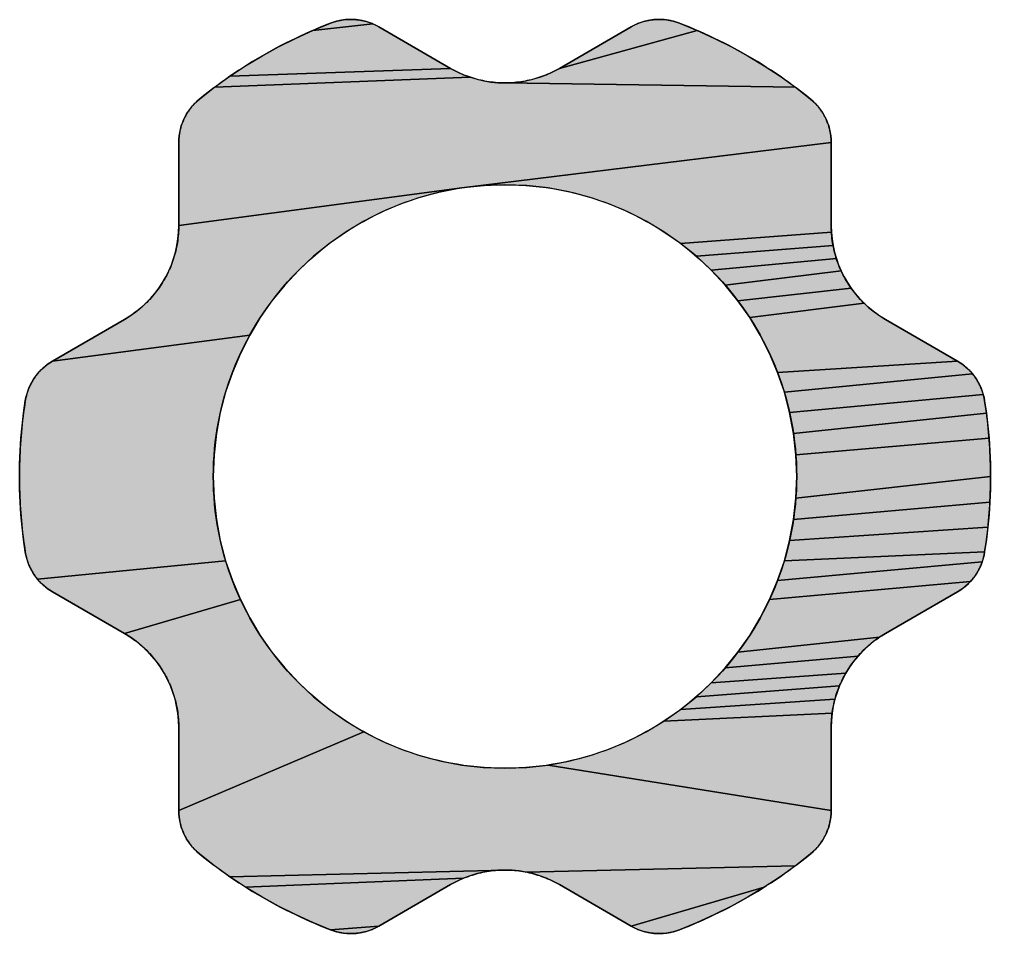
# Model space of a CAD drawing. Header units: millimetres. Extents: x 0 to 420, y 0 to 297.
# Drawn here: x 335.25 to 341.68, y 51.62 to 57.68 of the extents above; entities that cross this region are included whole.
import ezdxf

# ---------------------------------------------------------------- set-up
doc = ezdxf.new("R2010")
doc.units = ezdxf.units.MM
doc.header["$LTSCALE"] = 23.1
doc.layers.get('0').update_dxf_attribs({"linetype": 'CONTINUOUS'})

msp = doc.modelspace()

# ---------------------------------------------------------------- hatches: boundary and pattern name
at = {"linetype": 'CONTINUOUS'}
for points in [[(337.4208, 57.6751), (337.4428, 57.676), (337.4647, 57.6757), (337.4866, 57.6741), (337.5084, 57.6711), (337.5299, 57.6669), (337.5513, 57.6614), (337.5723, 57.6547), (337.5929, 57.6466), (337.1957, 57.603), (337.3129, 57.6508), (337.334, 57.6583), (337.3555, 57.6644), (337.3771, 57.6693), (337.3989, 57.6728)], [(339.4946, 57.676), (339.5166, 57.6751), (339.5385, 57.6728), (339.5603, 57.6693), (339.5819, 57.6644), (339.6034, 57.6583), (339.6245, 57.6508), (339.7417, 57.603), (338.8286, 57.3522), (339.3047, 57.6267), (339.3244, 57.6373), (339.3446, 57.6466), (339.3653, 57.6547), (339.3863, 57.6614), (339.4076, 57.6669), (339.4291, 57.6711), (339.4508, 57.6741), (339.4727, 57.6757)], [(337.633, 57.6267), (338.1088, 57.3522), (336.6475, 57.2996), (336.7518, 57.3685), (336.8588, 57.4334), (336.9686, 57.4942), (337.0809, 57.5508), (337.1957, 57.603), (337.5929, 57.6466), (337.6132, 57.6373)], [(340.1857, 57.3685), (340.29, 57.2996), (340.3915, 57.2268), (338.4687, 57.2555), (338.5153, 57.2571), (338.5617, 57.2616), (338.6078, 57.2691), (338.6535, 57.2797), (338.6985, 57.2933), (338.7428, 57.3099), (338.7862, 57.3295), (338.8286, 57.3522), (339.7417, 57.603), (339.8565, 57.5508), (339.9688, 57.4942), (340.0786, 57.4334)], [(338.1946, 57.3099), (338.2389, 57.2933), (336.5461, 57.2268), (336.6475, 57.2996), (338.1088, 57.3522), (338.1512, 57.3295)], [(338.4687, 57.2555), (340.3915, 57.2268), (340.4899, 57.1502), (340.5069, 57.1357), (340.5228, 57.1203), (340.5378, 57.104), (340.5517, 57.0869), (340.5645, 57.0692), (340.5763, 57.0507), (340.5869, 57.0315), (340.5964, 57.0118), (340.6047, 56.9916), (340.6118, 56.9708), (340.6177, 56.9497), (340.6223, 56.9281), (340.6256, 56.9062), (340.6276, 56.8841), (340.6283, 56.8617), (338.1835, 56.5609), (336.3091, 56.3129), (336.3091, 56.8617), (336.3098, 56.8841), (336.3118, 56.9062), (336.3152, 56.9281), (336.3198, 56.9497), (336.3256, 56.9708), (336.3327, 56.9916), (336.3411, 57.0118), (336.3505, 57.0315), (336.3612, 57.0507), (336.373, 57.0692), (336.3858, 57.0869), (336.3998, 57.104), (336.4148, 57.1203), (336.4308, 57.1357), (336.4478, 57.1502), (336.5461, 57.2268), (338.2389, 57.2933), (338.284, 57.2797), (338.3296, 57.2691), (338.3757, 57.2616), (338.4221, 57.2571)], [(338.4688, 56.5818), (338.3247, 56.5765), (338.1835, 56.5609), (340.6283, 56.8617), (340.6283, 56.3129), (340.6297, 56.2678), (339.631, 56.193), (339.5203, 56.2706), (339.4042, 56.3405), (339.2829, 56.4023), (339.1569, 56.4556), (339.0266, 56.5), (338.8922, 56.5352), (338.7542, 56.5609), (338.613, 56.5765)], [(337.5334, 56.3405), (337.4173, 56.2706), (337.3066, 56.193), (337.2018, 56.108), (337.1032, 56.0161), (337.0113, 55.9175), (336.9263, 55.8127), (336.8487, 55.702), (336.7788, 55.5859), (335.4738, 55.4149), (335.9491, 55.6897), (335.9875, 55.7134), (336.0241, 55.7394), (336.0588, 55.7673), (336.0915, 55.7973), (336.1222, 55.829), (336.1508, 55.8625), (336.1772, 55.8976), (336.2014, 55.9342), (336.2233, 55.9722), (336.2429, 56.0114), (336.2601, 56.0519), (336.2748, 56.0934), (336.287, 56.1358), (336.2966, 56.1791), (336.3035, 56.2231), (336.3077, 56.2678), (336.3091, 56.3129), (338.1835, 56.5609), (338.0455, 56.5352), (337.9111, 56.5), (337.7807, 56.4556), (337.6547, 56.4023)], [(340.6339, 56.2231), (340.6408, 56.1791), (339.7358, 56.108), (339.631, 56.193), (340.6297, 56.2678)], [(340.6504, 56.1358), (340.6626, 56.0934), (339.8343, 56.0161), (339.7358, 56.108), (340.6408, 56.1791)], [(340.6773, 56.0519), (340.6945, 56.0114), (339.9263, 55.9175), (339.8343, 56.0161), (340.6626, 56.0934)], [(340.736, 55.9342), (340.7602, 55.8976), (340.0112, 55.8127), (339.9263, 55.9175), (340.6945, 56.0114), (340.7141, 55.9722)], [(340.8152, 55.829), (340.8459, 55.7973), (340.0888, 55.702), (340.0112, 55.8127), (340.7602, 55.8976), (340.7867, 55.8625)], [(340.9499, 55.7134), (340.9883, 55.6897), (341.4639, 55.4149), (340.2737, 55.3386), (340.2204, 55.4646), (340.1587, 55.5859), (340.0888, 55.702), (340.8459, 55.7973), (340.8786, 55.7673), (340.9133, 55.7394)], [(336.717, 55.4646), (336.6637, 55.3386), (336.6193, 55.2082), (336.5841, 55.0738), (336.5584, 54.9358), (336.5428, 54.7946), (336.5375, 54.6505), (336.5428, 54.5063), (336.5584, 54.3651), (336.5841, 54.2271), (336.6193, 54.0927), (335.3731, 53.9714), (335.3597, 53.9887), (335.3474, 54.0068), (335.3361, 54.0257), (335.326, 54.0451), (335.317, 54.0652), (335.3091, 54.0859), (335.3025, 54.107), (335.2971, 54.1287), (335.293, 54.1507), (335.2812, 54.2324), (335.2715, 54.3148), (335.264, 54.3978), (335.2585, 54.4815), (335.2553, 54.5657), (335.2542, 54.6505), (335.2553, 54.7353), (335.2585, 54.8195), (335.264, 54.9031), (335.2715, 54.9862), (335.2812, 55.0687), (335.293, 55.1505), (335.2971, 55.1725), (335.3025, 55.1941), (335.3091, 55.2152), (335.317, 55.2358), (335.326, 55.2558), (335.3361, 55.2753), (335.3474, 55.294), (335.3597, 55.3121), (335.3731, 55.3295), (335.3876, 55.346), (335.403, 55.3617), (335.4193, 55.3764), (335.4366, 55.3903), (335.4548, 55.4031), (335.4738, 55.4149), (336.7788, 55.5859)], [(341.5501, 55.346), (341.5645, 55.3295), (340.3182, 55.2082), (340.2737, 55.3386), (341.4639, 55.4149), (341.4829, 55.4031), (341.5011, 55.3903), (341.5184, 55.3764), (341.5347, 55.3617)], [(341.6284, 55.2152), (341.635, 55.1941), (340.3534, 55.0738), (340.3182, 55.2082), (341.5645, 55.3295), (341.5779, 55.3121), (341.5903, 55.294), (341.6015, 55.2753), (341.6116, 55.2558), (341.6206, 55.2358)], [(341.6444, 55.1505), (341.6562, 55.0687), (340.379, 54.9358), (340.3534, 55.0738), (341.635, 55.1941), (341.6404, 55.1725)], [(341.666, 54.9862), (341.6736, 54.9031), (340.3946, 54.7946), (340.379, 54.9358), (341.6562, 55.0687)], [(341.6791, 54.8195), (341.6824, 54.7353), (341.6835, 54.6505), (340.3946, 54.5063), (340.3999, 54.6505), (340.3946, 54.7946), (341.6736, 54.9031)], [(341.6824, 54.5657), (341.6791, 54.4815), (340.379, 54.3651), (340.3946, 54.5063), (341.6835, 54.6505)], [(341.6736, 54.3978), (341.666, 54.3148), (340.3534, 54.2271), (340.379, 54.3651), (341.6791, 54.4815)], [(341.6562, 54.2324), (341.6444, 54.1507), (340.3182, 54.0927), (340.3534, 54.2271), (341.666, 54.3148)], [(341.635, 54.107), (341.6284, 54.0859), (340.2737, 53.9623), (340.3182, 54.0927), (341.6444, 54.1507), (341.6404, 54.1287)], [(336.6193, 54.0927), (336.6637, 53.9623), (336.717, 53.8363), (335.9491, 53.6115), (335.4738, 53.886), (335.4548, 53.8978), (335.4366, 53.9106), (335.4193, 53.9244), (335.403, 53.9392), (335.3876, 53.9548), (335.3731, 53.9714)], [(341.5645, 53.9714), (341.5501, 53.9548), (340.2204, 53.8363), (340.2737, 53.9623), (341.6284, 54.0859), (341.6206, 54.0652), (341.6116, 54.0451), (341.6015, 54.0257), (341.5903, 54.0068), (341.5779, 53.9887)], [(341.4639, 53.886), (340.9883, 53.6115), (340.9475, 53.5861), (340.0112, 53.4882), (340.0888, 53.5989), (340.1587, 53.715), (340.2204, 53.8363), (341.5501, 53.9548), (341.5347, 53.9392), (341.5184, 53.9244), (341.5011, 53.9106), (341.4829, 53.8978)], [(336.7788, 53.715), (336.8487, 53.5989), (336.9263, 53.4882), (337.0113, 53.3834), (337.1032, 53.2849), (337.2018, 53.1929), (337.3066, 53.1079), (337.4173, 53.0303), (337.5334, 52.9604), (336.3091, 52.4393), (336.3091, 52.988), (336.3075, 53.036), (336.3028, 53.0834), (336.295, 53.1301), (336.2842, 53.1759), (336.2705, 53.2207), (336.254, 53.2644), (336.2346, 53.3069), (336.2127, 53.348), (336.1881, 53.3875), (336.1609, 53.4255), (336.1313, 53.4617), (336.0993, 53.4959), (336.0651, 53.5282), (336.0285, 53.5583), (335.9899, 53.5861), (335.9491, 53.6115), (336.717, 53.8363)], [(340.8381, 53.4959), (340.8061, 53.4617), (339.9263, 53.3834), (340.0112, 53.4882), (340.9475, 53.5861), (340.9089, 53.5583), (340.8723, 53.5282)], [(340.7494, 53.3875), (340.7248, 53.348), (339.8343, 53.2849), (339.9263, 53.3834), (340.8061, 53.4617), (340.7765, 53.4255)], [(340.7028, 53.3069), (340.6835, 53.2644), (339.7358, 53.1929), (339.8343, 53.2849), (340.7248, 53.348)], [(340.6669, 53.2207), (340.6532, 53.1759), (339.631, 53.1079), (339.7358, 53.1929), (340.6835, 53.2644)], [(340.6424, 53.1301), (340.6346, 53.0834), (339.5203, 53.0303), (339.631, 53.1079), (340.6532, 53.1759)], [(340.6299, 53.036), (340.6283, 52.988), (340.6283, 52.4393), (338.7542, 52.7401), (338.8922, 52.7657), (339.0266, 52.8009), (339.1569, 52.8454), (339.2829, 52.8986), (339.4042, 52.9604), (339.5203, 53.0303), (340.6346, 53.0834)], [(338.4688, 52.7191), (338.613, 52.7244), (338.7542, 52.7401), (340.6283, 52.4393), (340.6276, 52.4169), (340.6256, 52.3948), (340.6223, 52.3729), (340.6177, 52.3514), (340.6118, 52.3302), (340.6047, 52.3095), (340.5964, 52.2892), (340.5869, 52.2695), (340.5763, 52.2503), (340.5645, 52.2318), (340.5517, 52.214), (340.5378, 52.197), (340.5228, 52.1807), (340.5069, 52.1652), (340.4899, 52.1507), (340.3915, 52.0741), (338.6078, 52.0319), (338.5617, 52.0394), (338.5153, 52.044), (338.4687, 52.0455), (336.6475, 52.0013), (336.5461, 52.0741), (336.4478, 52.1507), (336.4308, 52.1652), (336.4148, 52.1807), (336.3998, 52.197), (336.3858, 52.214), (336.373, 52.2318), (336.3612, 52.2503), (336.3505, 52.2695), (336.3411, 52.2892), (336.3327, 52.3095), (336.3256, 52.3302), (336.3198, 52.3514), (336.3152, 52.3729), (336.3118, 52.3948), (336.3098, 52.4169), (336.3091, 52.4393), (337.5334, 52.9604), (337.6547, 52.8986), (337.7807, 52.8454), (337.9111, 52.8009), (338.0455, 52.7657), (338.1835, 52.7401), (338.3247, 52.7244)], [(338.2389, 52.0078), (338.1946, 51.9912), (336.7518, 51.9324), (336.6475, 52.0013), (338.4687, 52.0455), (338.4221, 52.044), (338.3757, 52.0394), (338.3296, 52.0319), (338.284, 52.0214)], [(338.6078, 52.0319), (340.3915, 52.0741), (340.29, 52.0013), (340.1857, 51.9324), (339.3047, 51.674), (338.8286, 51.9491), (338.7862, 51.9717), (338.7428, 51.9912), (338.6985, 52.0078), (338.6535, 52.0214)], [(338.1088, 51.9491), (337.633, 51.674), (337.3129, 51.6501), (337.1957, 51.6979), (337.0809, 51.7501), (336.9686, 51.8067), (336.8588, 51.8675), (336.7518, 51.9324), (338.1946, 51.9912), (338.1512, 51.9717)], [(339.7417, 51.6979), (339.6245, 51.6501), (339.6034, 51.6426), (339.5819, 51.6365), (339.5603, 51.6316), (339.5385, 51.6281), (339.5166, 51.6258), (339.4946, 51.6248), (339.4727, 51.6251), (339.4508, 51.6267), (339.4291, 51.6296), (339.4076, 51.6338), (339.3863, 51.6393), (339.3653, 51.646), (339.3446, 51.6541), (339.3244, 51.6634), (339.3047, 51.674), (340.1857, 51.9324), (340.0786, 51.8675), (339.9688, 51.8067), (339.8565, 51.7501)], [(337.5929, 51.6541), (337.5723, 51.646), (337.5513, 51.6393), (337.5299, 51.6338), (337.5084, 51.6296), (337.4866, 51.6267), (337.4647, 51.6251), (337.4428, 51.6248), (337.4208, 51.6258), (337.3989, 51.6281), (337.3771, 51.6316), (337.3555, 51.6365), (337.334, 51.6426), (337.3129, 51.6501), (337.633, 51.674), (337.6132, 51.6634)]]:
    msp.add_hatch(color=7, dxfattribs=at).paths.add_polyline_path(points)

# ---------------------------------------------------------------- linework, layer by layer
at = {"color": 7, "linetype": 'CONTINUOUS'}
for p, q in [((338.1088, 57.3522), (337.633, 57.6267)), ((339.3047, 57.6267), (338.8286, 57.3522)), ((336.3091, 56.8617), (336.3091, 56.3129)), ((340.6283, 56.3129), (340.6283, 56.8617)), ((335.9491, 55.6897), (335.4738, 55.4149)), ((341.4639, 55.4149), (340.9883, 55.6897)), ((335.4738, 53.886), (335.9491, 53.6115)), ((340.9883, 53.6115), (341.4639, 53.886)), ((336.3091, 52.988), (336.3091, 52.4393)), ((340.6283, 52.4393), (340.6283, 52.988)), ((337.633, 51.674), (338.1088, 51.9491)), ((338.8286, 51.9491), (339.3047, 51.674))]:
    msp.add_line(p, q, dxfattribs=at)
for points in [[(337.4208, 57.6751), (337.4428, 57.676), (337.4647, 57.6757), (337.4866, 57.6741), (337.5084, 57.6711), (337.5299, 57.6669), (337.5513, 57.6614), (337.5723, 57.6547), (337.5929, 57.6466), (337.1957, 57.603), (337.3129, 57.6508), (337.334, 57.6583), (337.3555, 57.6644), (337.3771, 57.6693), (337.3989, 57.6728), (337.4208, 57.6751)], [(337.633, 57.6267), (337.6268, 57.6301), (337.6207, 57.6334), (337.6144, 57.6366), (337.6082, 57.6397), (337.6019, 57.6427), (337.5955, 57.6455), (337.5891, 57.6482), (337.5827, 57.6508), (337.5762, 57.6532), (337.5697, 57.6556), (337.5631, 57.6578), (337.5565, 57.6599), (337.5499, 57.6618), (337.5433, 57.6636), (337.5366, 57.6653), (337.5299, 57.6669), (337.5232, 57.6684), (337.5165, 57.6697), (337.5097, 57.6709), (337.5029, 57.672), (337.4961, 57.6729), (337.4893, 57.6738), (337.4825, 57.6745), (337.4757, 57.675), (337.4688, 57.6755), (337.462, 57.6758), (337.4551, 57.676), (337.4483, 57.6761), (337.4414, 57.676), (337.4345, 57.6758), (337.4277, 57.6755), (337.4208, 57.6751), (337.414, 57.6745), (337.4071, 57.6738), (337.4003, 57.673), (337.3935, 57.6721), (337.3866, 57.671), (337.3798, 57.6698), (337.373, 57.6685), (337.3663, 57.667), (337.3595, 57.6654), (337.3528, 57.6637), (337.3461, 57.6619), (337.3394, 57.6599), (337.3327, 57.6579), (337.3261, 57.6556), (337.3195, 57.6533), (337.3129, 57.6508)], [(339.4946, 57.676), (339.5166, 57.6751), (339.5385, 57.6728), (339.5603, 57.6693), (339.5819, 57.6644), (339.6034, 57.6583), (339.6245, 57.6508), (339.7417, 57.603), (338.8286, 57.3522), (339.3047, 57.6267), (339.3244, 57.6373), (339.3446, 57.6466), (339.3653, 57.6547), (339.3863, 57.6614), (339.4076, 57.6669), (339.4291, 57.6711), (339.4508, 57.6741), (339.4727, 57.6757), (339.4946, 57.676)], [(339.6245, 57.6508), (339.6179, 57.6533), (339.6113, 57.6556), (339.6047, 57.6579), (339.598, 57.6599), (339.5913, 57.6619), (339.5846, 57.6637), (339.5779, 57.6654), (339.5711, 57.667), (339.5644, 57.6685), (339.5576, 57.6698), (339.5508, 57.671), (339.544, 57.6721), (339.5371, 57.673), (339.5303, 57.6738), (339.5234, 57.6745), (339.5166, 57.6751), (339.5097, 57.6755), (339.5029, 57.6758), (339.496, 57.676), (339.4892, 57.6761), (339.4823, 57.676), (339.4754, 57.6758), (339.4686, 57.6755), (339.4618, 57.675), (339.4549, 57.6745), (339.4481, 57.6738), (339.4413, 57.6729), (339.4345, 57.672), (339.4278, 57.6709), (339.421, 57.6697), (339.4143, 57.6684), (339.4076, 57.6669), (339.4009, 57.6653), (339.3942, 57.6636), (339.3876, 57.6618), (339.381, 57.6599), (339.3744, 57.6578), (339.3679, 57.6556), (339.3614, 57.6532), (339.3549, 57.6508), (339.3485, 57.6482), (339.3421, 57.6455), (339.3358, 57.6427), (339.3295, 57.6397), (339.3232, 57.6366), (339.317, 57.6334), (339.3108, 57.6301), (339.3047, 57.6267)], [(337.3129, 57.6508), (337.2792, 57.6376), (337.2457, 57.6241), (337.2123, 57.6101), (337.1792, 57.5958), (337.1462, 57.5812), (337.1135, 57.5662), (337.0809, 57.5508), (337.0486, 57.5351), (337.0164, 57.519), (336.9845, 57.5026), (336.9527, 57.4858), (336.9212, 57.4687), (336.8899, 57.4512), (336.8588, 57.4334), (336.828, 57.4153), (336.7973, 57.3968), (336.7669, 57.3781), (336.7367, 57.3589), (336.7067, 57.3395), (336.677, 57.3197), (336.6475, 57.2996), (336.6182, 57.2792), (336.5892, 57.2585), (336.5604, 57.2375), (336.5319, 57.2161), (336.5036, 57.1944), (336.4756, 57.1725), (336.4478, 57.1502)], [(337.633, 57.6267), (338.1088, 57.3522), (336.6475, 57.2996), (336.7518, 57.3685), (336.8588, 57.4334), (336.9686, 57.4942), (337.0809, 57.5508), (337.1957, 57.603), (337.5929, 57.6466), (337.6132, 57.6373), (337.633, 57.6267)], [(340.4899, 57.1502), (340.4621, 57.1725), (340.434, 57.1944), (340.4057, 57.2161), (340.3771, 57.2375), (340.3483, 57.2585), (340.3193, 57.2792), (340.29, 57.2996), (340.2605, 57.3197), (340.2308, 57.3395), (340.2008, 57.3589), (340.1706, 57.3781), (340.1401, 57.3968), (340.1095, 57.4153), (340.0786, 57.4334), (340.0475, 57.4512), (340.0162, 57.4687), (339.9847, 57.4858), (339.953, 57.5026), (339.921, 57.519), (339.8889, 57.5351), (339.8565, 57.5508), (339.8239, 57.5662), (339.7912, 57.5812), (339.7582, 57.5958), (339.7251, 57.6101), (339.6917, 57.6241), (339.6582, 57.6376), (339.6245, 57.6508)], [(340.1857, 57.3685), (340.29, 57.2996), (340.3915, 57.2268), (338.4687, 57.2555), (338.5153, 57.2571), (338.5617, 57.2616), (338.6078, 57.2691), (338.6535, 57.2797), (338.6985, 57.2933), (338.7428, 57.3099), (338.7862, 57.3295), (338.8286, 57.3522), (339.7417, 57.603), (339.8565, 57.5508), (339.9688, 57.4942), (340.0786, 57.4334), (340.1857, 57.3685)], [(338.1946, 57.3099), (338.2389, 57.2933), (336.5461, 57.2268), (336.6475, 57.2996), (338.1088, 57.3522), (338.1512, 57.3295), (338.1946, 57.3099)], [(338.8286, 57.3522), (338.8159, 57.345), (338.8031, 57.3381), (338.7903, 57.3315), (338.7773, 57.3252), (338.7642, 57.3191), (338.7511, 57.3134), (338.7378, 57.3079), (338.7245, 57.3026), (338.7111, 57.2977), (338.6977, 57.293), (338.6841, 57.2886), (338.6705, 57.2845), (338.6569, 57.2806), (338.6432, 57.277), (338.6294, 57.2737), (338.6156, 57.2707), (338.6017, 57.268), (338.5878, 57.2655), (338.5739, 57.2633), (338.5599, 57.2614), (338.5459, 57.2597), (338.5319, 57.2583), (338.5179, 57.2572), (338.5039, 57.2564), (338.4898, 57.2559), (338.4757, 57.2556), (338.4617, 57.2556), (338.4476, 57.2559), (338.4336, 57.2564), (338.4195, 57.2572), (338.4055, 57.2583), (338.3915, 57.2597), (338.3775, 57.2614), (338.3635, 57.2633), (338.3496, 57.2655), (338.3357, 57.268), (338.3218, 57.2707), (338.308, 57.2737), (338.2942, 57.277), (338.2805, 57.2806), (338.2669, 57.2845), (338.2533, 57.2886), (338.2397, 57.293), (338.2263, 57.2977), (338.2129, 57.3026), (338.1996, 57.3079), (338.1863, 57.3134), (338.1732, 57.3191), (338.1601, 57.3252), (338.1471, 57.3315), (338.1343, 57.3381), (338.1215, 57.345), (338.1088, 57.3522)], [(338.4687, 57.2555), (340.3915, 57.2268), (340.4899, 57.1502), (340.5069, 57.1357), (340.5228, 57.1203), (340.5378, 57.104), (340.5517, 57.0869), (340.5645, 57.0692), (340.5763, 57.0507), (340.5869, 57.0315), (340.5964, 57.0118), (340.6047, 56.9916), (340.6118, 56.9708), (340.6177, 56.9497), (340.6223, 56.9281), (340.6256, 56.9062), (340.6276, 56.8841), (340.6283, 56.8617), (338.1835, 56.5609), (336.3091, 56.3129), (336.3091, 56.8617), (336.3098, 56.8841), (336.3118, 56.9062), (336.3152, 56.9281), (336.3198, 56.9497), (336.3256, 56.9708), (336.3327, 56.9916), (336.3411, 57.0118), (336.3505, 57.0315), (336.3612, 57.0507), (336.373, 57.0692), (336.3858, 57.0869), (336.3998, 57.104), (336.4148, 57.1203), (336.4308, 57.1357), (336.4478, 57.1502), (336.5461, 57.2268), (338.2389, 57.2933), (338.284, 57.2797), (338.3296, 57.2691), (338.3757, 57.2616), (338.4221, 57.2571), (338.4687, 57.2555)], [(336.4478, 57.1502), (336.4424, 57.1458), (336.437, 57.1412), (336.4318, 57.1366), (336.4267, 57.1319), (336.4216, 57.1271), (336.4167, 57.1222), (336.4119, 57.1173), (336.4071, 57.1122), (336.4025, 57.1071), (336.398, 57.1019), (336.3935, 57.0966), (336.3892, 57.0913), (336.385, 57.0859), (336.3809, 57.0804), (336.3769, 57.0748), (336.373, 57.0692), (336.3692, 57.0634), (336.3655, 57.0577), (336.3619, 57.0518), (336.3584, 57.0459), (336.3551, 57.04), (336.3518, 57.034), (336.3487, 57.0279), (336.3457, 57.0218), (336.3427, 57.0156), (336.34, 57.0093), (336.3373, 57.003), (336.3347, 56.9967), (336.3323, 56.9903), (336.3299, 56.9839), (336.3277, 56.9774), (336.3256, 56.9708), (336.3237, 56.9643), (336.3218, 56.9577), (336.3201, 56.951), (336.3185, 56.9443), (336.317, 56.9376), (336.3157, 56.9308), (336.3144, 56.924), (336.3133, 56.9172), (336.3123, 56.9104), (336.3115, 56.9035), (336.3108, 56.8966), (336.3102, 56.8896), (336.3097, 56.8827), (336.3094, 56.8757), (336.3092, 56.8687), (336.3091, 56.8617)], [(340.6283, 56.8617), (340.6282, 56.8687), (340.628, 56.8757), (340.6277, 56.8827), (340.6272, 56.8896), (340.6266, 56.8966), (340.6259, 56.9035), (340.6251, 56.9104), (340.6241, 56.9172), (340.623, 56.924), (340.6218, 56.9308), (340.6204, 56.9376), (340.6189, 56.9443), (340.6173, 56.951), (340.6156, 56.9577), (340.6138, 56.9643), (340.6118, 56.9708), (340.6097, 56.9774), (340.6075, 56.9839), (340.6052, 56.9903), (340.6027, 56.9967), (340.6002, 57.003), (340.5975, 57.0093), (340.5947, 57.0156), (340.5918, 57.0218), (340.5888, 57.0279), (340.5856, 57.034), (340.5824, 57.04), (340.579, 57.0459), (340.5756, 57.0518), (340.572, 57.0577), (340.5683, 57.0634), (340.5645, 57.0692), (340.5606, 57.0748), (340.5566, 57.0804), (340.5525, 57.0859), (340.5483, 57.0913), (340.544, 57.0966), (340.5396, 57.1019), (340.5351, 57.1071), (340.5304, 57.1122), (340.5257, 57.1173), (340.5209, 57.1222), (340.516, 57.1271), (340.5109, 57.1319), (340.5058, 57.1366), (340.5006, 57.1412), (340.4953, 57.1458), (340.4899, 57.1502)], [(338.4688, 56.5818), (338.3247, 56.5765), (338.1835, 56.5609), (340.6283, 56.8617), (340.6283, 56.3129), (340.6297, 56.2678), (339.631, 56.193), (339.5203, 56.2706), (339.4042, 56.3405), (339.2829, 56.4023), (339.1569, 56.4556), (339.0266, 56.5), (338.8922, 56.5352), (338.7542, 56.5609), (338.613, 56.5765), (338.4688, 56.5818)], [(336.5375, 54.6505), (336.538, 54.6967), (336.5397, 54.7427), (336.5424, 54.7884), (336.5461, 54.8338), (336.5509, 54.8789), (336.5567, 54.9237), (336.5635, 54.9681), (336.5713, 55.0123), (336.5802, 55.056), (336.59, 55.0994), (336.6008, 55.1425), (336.6125, 55.1851), (336.6252, 55.2274), (336.6388, 55.2692), (336.6533, 55.3106), (336.6687, 55.3516), (336.6851, 55.3921), (336.7023, 55.4322), (336.7204, 55.4718), (336.7393, 55.5109), (336.7591, 55.5495), (336.7798, 55.5876), (336.8012, 55.6252), (336.8235, 55.6622), (336.8466, 55.6987), (336.8704, 55.7347), (336.895, 55.7701), (336.9204, 55.8049), (336.9466, 55.8391), (336.9735, 55.8727), (337.0011, 55.9057), (337.0294, 55.938), (337.0584, 55.9697), (337.0881, 56.0008), (337.1185, 56.0312), (337.1496, 56.0609), (337.1813, 56.0899), (337.2136, 56.1182), (337.2466, 56.1459), (337.2802, 56.1727), (337.3144, 56.1989), (337.3492, 56.2243), (337.3846, 56.2489), (337.4206, 56.2728), (337.4571, 56.2958), (337.4941, 56.3181), (337.5317, 56.3395), (337.5698, 56.3602), (337.6084, 56.38), (337.6475, 56.3989), (337.6871, 56.417), (337.7272, 56.4342), (337.7677, 56.4506), (337.8087, 56.466), (337.8501, 56.4805), (337.892, 56.4941), (337.9342, 56.5068), (337.9768, 56.5186), (338.0199, 56.5293), (338.0633, 56.5391), (338.1071, 56.548), (338.1512, 56.5558), (338.1956, 56.5626), (338.2404, 56.5684), (338.2855, 56.5732), (338.3309, 56.577), (338.3766, 56.5796), (338.4226, 56.5813), (338.4688, 56.5818)], [(338.4688, 56.5818), (338.5151, 56.5813), (338.5611, 56.5796), (338.6068, 56.577), (338.6522, 56.5732), (338.6973, 56.5684), (338.742, 56.5626), (338.7865, 56.5558), (338.8306, 56.548), (338.8744, 56.5391), (338.9178, 56.5293), (338.9608, 56.5186), (339.0035, 56.5068), (339.0457, 56.4941), (339.0875, 56.4805), (339.129, 56.466), (339.1699, 56.4506), (339.2104, 56.4342), (339.2505, 56.417), (339.2901, 56.3989), (339.3292, 56.38), (339.3678, 56.3602), (339.4059, 56.3395), (339.4435, 56.3181), (339.4805, 56.2958), (339.517, 56.2728), (339.553, 56.2489), (339.5884, 56.2243), (339.6232, 56.1989), (339.6574, 56.1727), (339.691, 56.1459), (339.7239, 56.1182), (339.7563, 56.0899), (339.788, 56.0609), (339.819, 56.0312), (339.8494, 56.0008), (339.8791, 55.9697), (339.9082, 55.938), (339.9365, 55.9057), (339.9641, 55.8727), (339.9909, 55.8391), (340.0171, 55.8049), (340.0425, 55.7701), (340.0671, 55.7347), (340.0909, 55.6987), (340.114, 55.6622), (340.1363, 55.6252), (340.1577, 55.5876), (340.1783, 55.5495), (340.1981, 55.5109), (340.2171, 55.4718), (340.2352, 55.4322), (340.2524, 55.3921), (340.2687, 55.3516), (340.2841, 55.3106), (340.2987, 55.2692), (340.3123, 55.2274), (340.3249, 55.1851), (340.3367, 55.1425), (340.3474, 55.0994), (340.3573, 55.056), (340.3661, 55.0123), (340.3739, 54.9681), (340.3807, 54.9237), (340.3865, 54.8789), (340.3913, 54.8338), (340.3951, 54.7884), (340.3977, 54.7427), (340.3994, 54.6967), (340.3999, 54.6505)], [(337.5334, 56.3405), (337.4173, 56.2706), (337.3066, 56.193), (337.2018, 56.108), (337.1032, 56.0161), (337.0113, 55.9175), (336.9263, 55.8127), (336.8487, 55.702), (336.7788, 55.5859), (335.4738, 55.4149), (335.9491, 55.6897), (335.9875, 55.7134), (336.0241, 55.7394), (336.0588, 55.7673), (336.0915, 55.7973), (336.1222, 55.829), (336.1508, 55.8625), (336.1772, 55.8976), (336.2014, 55.9342), (336.2233, 55.9722), (336.2429, 56.0114), (336.2601, 56.0519), (336.2748, 56.0934), (336.287, 56.1358), (336.2966, 56.1791), (336.3035, 56.2231), (336.3077, 56.2678), (336.3091, 56.3129), (338.1835, 56.5609), (338.0455, 56.5352), (337.9111, 56.5), (337.7807, 56.4556), (337.6547, 56.4023), (337.5334, 56.3405)], [(336.3091, 56.3129), (336.309, 56.2984), (336.3085, 56.2839), (336.3078, 56.2695), (336.3068, 56.2551), (336.3055, 56.2408), (336.3039, 56.2265), (336.3021, 56.2123), (336.2999, 56.1981), (336.2975, 56.1841), (336.2948, 56.1701), (336.2919, 56.1562), (336.2886, 56.1423), (336.2851, 56.1286), (336.2814, 56.1149), (336.2773, 56.1013), (336.273, 56.0878), (336.2685, 56.0745), (336.2637, 56.0612), (336.2586, 56.048), (336.2533, 56.035), (336.2477, 56.022), (336.2419, 56.0092), (336.2358, 55.9965), (336.2295, 55.9839), (336.2229, 55.9714), (336.2161, 55.9591), (336.2091, 55.9469), (336.2018, 55.9349), (336.1943, 55.923), (336.1866, 55.9112), (336.1786, 55.8996), (336.1704, 55.8882), (336.162, 55.8769), (336.1533, 55.8657), (336.1445, 55.8548), (336.1354, 55.844), (336.1261, 55.8333), (336.1165, 55.8229), (336.1068, 55.8126), (336.0968, 55.8025), (336.0867, 55.7926), (336.0763, 55.7829), (336.0657, 55.7734), (336.055, 55.7641), (336.044, 55.7549), (336.0328, 55.746), (336.0214, 55.7373), (336.0098, 55.7288), (335.9981, 55.7206), (335.9861, 55.7125), (335.974, 55.7047), (335.9616, 55.6971), (335.9491, 55.6897)], [(340.6339, 56.2231), (340.6408, 56.1791), (339.7358, 56.108), (339.631, 56.193), (340.6297, 56.2678), (340.6339, 56.2231)], [(340.9883, 55.6897), (340.9758, 55.6971), (340.9634, 55.7047), (340.9513, 55.7125), (340.9393, 55.7206), (340.9276, 55.7288), (340.916, 55.7373), (340.9046, 55.746), (340.8934, 55.7549), (340.8825, 55.7641), (340.8717, 55.7734), (340.8611, 55.7829), (340.8507, 55.7926), (340.8406, 55.8025), (340.8306, 55.8126), (340.8209, 55.8229), (340.8113, 55.8333), (340.802, 55.844), (340.7929, 55.8548), (340.7841, 55.8657), (340.7754, 55.8769), (340.767, 55.8882), (340.7588, 55.8996), (340.7508, 55.9112), (340.7431, 55.923), (340.7356, 55.9349), (340.7283, 55.9469), (340.7213, 55.9591), (340.7145, 55.9714), (340.7079, 55.9839), (340.7016, 55.9965), (340.6955, 56.0092), (340.6897, 56.022), (340.6841, 56.035), (340.6788, 56.048), (340.6737, 56.0612), (340.6689, 56.0745), (340.6644, 56.0878), (340.6601, 56.1013), (340.6561, 56.1149), (340.6523, 56.1286), (340.6488, 56.1423), (340.6456, 56.1562), (340.6426, 56.1701), (340.6399, 56.1841), (340.6375, 56.1981), (340.6353, 56.2123), (340.6335, 56.2265), (340.6319, 56.2408), (340.6306, 56.2551), (340.6296, 56.2695), (340.6289, 56.2839), (340.6284, 56.2984), (340.6283, 56.3129)], [(340.6504, 56.1358), (340.6626, 56.0934), (339.8343, 56.0161), (339.7358, 56.108), (340.6408, 56.1791), (340.6504, 56.1358)], [(340.6773, 56.0519), (340.6945, 56.0114), (339.9263, 55.9175), (339.8343, 56.0161), (340.6626, 56.0934), (340.6773, 56.0519)], [(340.736, 55.9342), (340.7602, 55.8976), (340.0112, 55.8127), (339.9263, 55.9175), (340.6945, 56.0114), (340.7141, 55.9722), (340.736, 55.9342)], [(340.8152, 55.829), (340.8459, 55.7973), (340.0888, 55.702), (340.0112, 55.8127), (340.7602, 55.8976), (340.7867, 55.8625), (340.8152, 55.829)], [(340.9499, 55.7134), (340.9883, 55.6897), (341.4639, 55.4149), (340.2737, 55.3386), (340.2204, 55.4646), (340.1587, 55.5859), (340.0888, 55.702), (340.8459, 55.7973), (340.8786, 55.7673), (340.9133, 55.7394), (340.9499, 55.7134)], [(336.717, 55.4646), (336.6637, 55.3386), (336.6193, 55.2082), (336.5841, 55.0738), (336.5584, 54.9358), (336.5428, 54.7946), (336.5375, 54.6505), (336.5428, 54.5063), (336.5584, 54.3651), (336.5841, 54.2271), (336.6193, 54.0927), (335.3731, 53.9714), (335.3597, 53.9887), (335.3474, 54.0068), (335.3361, 54.0257), (335.326, 54.0451), (335.317, 54.0652), (335.3091, 54.0859), (335.3025, 54.107), (335.2971, 54.1287), (335.293, 54.1507), (335.2812, 54.2324), (335.2715, 54.3148), (335.264, 54.3978), (335.2585, 54.4815), (335.2553, 54.5657), (335.2542, 54.6505), (335.2553, 54.7353), (335.2585, 54.8195), (335.264, 54.9031), (335.2715, 54.9862), (335.2812, 55.0687), (335.293, 55.1505), (335.2971, 55.1725), (335.3025, 55.1941), (335.3091, 55.2152), (335.317, 55.2358), (335.326, 55.2558), (335.3361, 55.2753), (335.3474, 55.294), (335.3597, 55.3121), (335.3731, 55.3295), (335.3876, 55.346), (335.403, 55.3617), (335.4193, 55.3764), (335.4366, 55.3903), (335.4548, 55.4031), (335.4738, 55.4149), (336.7788, 55.5859), (336.717, 55.4646)], [(335.4738, 55.4149), (335.4678, 55.4113), (335.4618, 55.4077), (335.4559, 55.4039), (335.4501, 55.4), (335.4444, 55.396), (335.4388, 55.3919), (335.4333, 55.3878), (335.4278, 55.3835), (335.4225, 55.3791), (335.4172, 55.3746), (335.412, 55.3701), (335.407, 55.3654), (335.402, 55.3607), (335.3971, 55.3559), (335.3923, 55.351), (335.3876, 55.346), (335.3829, 55.3409), (335.3784, 55.3358), (335.374, 55.3305), (335.3697, 55.3252), (335.3655, 55.3198), (335.3614, 55.3143), (335.3573, 55.3088), (335.3534, 55.3032), (335.3496, 55.2975), (335.3459, 55.2917), (335.3423, 55.2859), (335.3388, 55.28), (335.3355, 55.2741), (335.3322, 55.268), (335.329, 55.262), (335.326, 55.2558), (335.323, 55.2496), (335.3202, 55.2434), (335.3175, 55.237), (335.3149, 55.2307), (335.3124, 55.2243), (335.31, 55.2178), (335.3078, 55.2113), (335.3057, 55.2047), (335.3036, 55.1981), (335.3018, 55.1914), (335.3, 55.1847), (335.2983, 55.1779), (335.2968, 55.1711), (335.2954, 55.1643), (335.2941, 55.1574), (335.293, 55.1505)], [(341.5501, 55.346), (341.5645, 55.3295), (340.3182, 55.2082), (340.2737, 55.3386), (341.4639, 55.4149), (341.4829, 55.4031), (341.5011, 55.3903), (341.5184, 55.3764), (341.5347, 55.3617), (341.5501, 55.346)], [(341.6444, 55.1505), (341.6433, 55.1574), (341.642, 55.1643), (341.6407, 55.1711), (341.6391, 55.1779), (341.6375, 55.1847), (341.6357, 55.1914), (341.6339, 55.1981), (341.6319, 55.2047), (341.6297, 55.2113), (341.6275, 55.2178), (341.6251, 55.2243), (341.6227, 55.2307), (341.6201, 55.237), (341.6174, 55.2434), (341.6146, 55.2496), (341.6116, 55.2558), (341.6086, 55.262), (341.6054, 55.268), (341.6022, 55.2741), (341.5988, 55.28), (341.5953, 55.2859), (341.5917, 55.2917), (341.588, 55.2975), (341.5842, 55.3032), (341.5803, 55.3088), (341.5763, 55.3143), (341.5722, 55.3198), (341.568, 55.3252), (341.5637, 55.3305), (341.5593, 55.3358), (341.5547, 55.3409), (341.5501, 55.346), (341.5454, 55.351), (341.5406, 55.3559), (341.5357, 55.3607), (341.5307, 55.3654), (341.5256, 55.3701), (341.5205, 55.3746), (341.5152, 55.3791), (341.5099, 55.3835), (341.5044, 55.3878), (341.4989, 55.3919), (341.4933, 55.396), (341.4875, 55.4), (341.4818, 55.4039), (341.4759, 55.4077), (341.4699, 55.4113), (341.4639, 55.4149)], [(341.6284, 55.2152), (341.635, 55.1941), (340.3534, 55.0738), (340.3182, 55.2082), (341.5645, 55.3295), (341.5779, 55.3121), (341.5903, 55.294), (341.6015, 55.2753), (341.6116, 55.2558), (341.6206, 55.2358), (341.6284, 55.2152)], [(341.6444, 55.1505), (341.6562, 55.0687), (340.379, 54.9358), (340.3534, 55.0738), (341.635, 55.1941), (341.6404, 55.1725), (341.6444, 55.1505)], [(335.293, 55.1505), (335.289, 55.1247), (335.2853, 55.0989), (335.2818, 55.073), (335.2785, 55.047), (335.2754, 55.021), (335.2725, 54.9949), (335.2698, 54.9688), (335.2673, 54.9426), (335.265, 54.9163), (335.263, 54.89), (335.2611, 54.8636), (335.2595, 54.8371), (335.2581, 54.8106), (335.2569, 54.7841), (335.2559, 54.7575), (335.2551, 54.7308), (335.2546, 54.7041), (335.2543, 54.6773), (335.2542, 54.6505)], [(341.6835, 54.6505), (341.6834, 54.6773), (341.6831, 54.7041), (341.6825, 54.7308), (341.6818, 54.7575), (341.6808, 54.7841), (341.6795, 54.8106), (341.6781, 54.8371), (341.6765, 54.8636), (341.6746, 54.89), (341.6725, 54.9163), (341.6702, 54.9426), (341.6677, 54.9688), (341.665, 54.9949), (341.6621, 55.021), (341.659, 55.047), (341.6557, 55.073), (341.6521, 55.0989), (341.6484, 55.1247), (341.6444, 55.1505)], [(341.666, 54.9862), (341.6736, 54.9031), (340.3946, 54.7946), (340.379, 54.9358), (341.6562, 55.0687), (341.666, 54.9862)], [(341.6791, 54.8195), (341.6824, 54.7353), (341.6835, 54.6505), (340.3946, 54.5063), (340.3999, 54.6505), (340.3946, 54.7946), (341.6736, 54.9031), (341.6791, 54.8195)], [(335.2542, 54.6505), (335.2543, 54.6236), (335.2546, 54.5968), (335.2551, 54.5701), (335.2559, 54.5435), (335.2569, 54.5168), (335.2581, 54.4903), (335.2595, 54.4638), (335.2611, 54.4374), (335.263, 54.411), (335.265, 54.3847), (335.2673, 54.3584), (335.2698, 54.3322), (335.2725, 54.3061), (335.2754, 54.2801), (335.2785, 54.2541), (335.2818, 54.2281), (335.2853, 54.2022), (335.289, 54.1764), (335.293, 54.1507)], [(338.4688, 52.7191), (338.4226, 52.7197), (338.3766, 52.7213), (338.3309, 52.724), (338.2855, 52.7277), (338.2404, 52.7325), (338.1956, 52.7383), (338.1512, 52.7451), (338.1071, 52.753), (338.0633, 52.7618), (338.0199, 52.7716), (337.9768, 52.7824), (337.9342, 52.7941), (337.892, 52.8068), (337.8501, 52.8204), (337.8087, 52.8349), (337.7677, 52.8504), (337.7272, 52.8667), (337.6871, 52.8839), (337.6475, 52.902), (337.6084, 52.921), (337.5698, 52.9408), (337.5317, 52.9614), (337.4941, 52.9828), (337.4571, 53.0051), (337.4206, 53.0282), (337.3846, 53.052), (337.3492, 53.0767), (337.3144, 53.102), (337.2802, 53.1282), (337.2466, 53.1551), (337.2136, 53.1827), (337.1813, 53.211), (337.1496, 53.24), (337.1185, 53.2697), (337.0881, 53.3001), (337.0584, 53.3312), (337.0294, 53.3629), (337.0011, 53.3953), (336.9735, 53.4282), (336.9466, 53.4618), (336.9204, 53.4961), (336.895, 53.5309), (336.8704, 53.5662), (336.8466, 53.6022), (336.8235, 53.6387), (336.8012, 53.6757), (336.7798, 53.7133), (336.7591, 53.7514), (336.7393, 53.7901), (336.7204, 53.8292), (336.7023, 53.8688), (336.6851, 53.9088), (336.6687, 53.9494), (336.6533, 53.9903), (336.6388, 54.0317), (336.6252, 54.0736), (336.6125, 54.1158), (336.6008, 54.1585), (336.59, 54.2015), (336.5802, 54.2449), (336.5713, 54.2887), (336.5635, 54.3328), (336.5567, 54.3773), (336.5509, 54.422), (336.5461, 54.4671), (336.5424, 54.5126), (336.5397, 54.5583), (336.538, 54.6042), (336.5375, 54.6505)], [(340.3999, 54.6505), (340.3994, 54.6042), (340.3977, 54.5583), (340.3951, 54.5126), (340.3913, 54.4671), (340.3865, 54.422), (340.3807, 54.3773), (340.3739, 54.3328), (340.3661, 54.2887), (340.3573, 54.2449), (340.3474, 54.2015), (340.3367, 54.1585), (340.3249, 54.1158), (340.3123, 54.0736), (340.2987, 54.0317), (340.2841, 53.9903), (340.2687, 53.9494), (340.2524, 53.9088), (340.2352, 53.8688), (340.2171, 53.8292), (340.1981, 53.7901), (340.1783, 53.7514), (340.1577, 53.7133), (340.1363, 53.6757), (340.114, 53.6387), (340.0909, 53.6022), (340.0671, 53.5662), (340.0425, 53.5309), (340.0171, 53.4961), (339.9909, 53.4618), (339.9641, 53.4282), (339.9365, 53.3953), (339.9082, 53.3629), (339.8791, 53.3312), (339.8494, 53.3001), (339.819, 53.2697), (339.788, 53.24), (339.7563, 53.211), (339.7239, 53.1827), (339.691, 53.1551), (339.6574, 53.1282), (339.6232, 53.102), (339.5884, 53.0767), (339.553, 53.052), (339.517, 53.0282), (339.4805, 53.0051), (339.4435, 52.9828), (339.4059, 52.9614), (339.3678, 52.9408), (339.3292, 52.921), (339.2901, 52.902), (339.2505, 52.8839), (339.2104, 52.8667), (339.1699, 52.8504), (339.129, 52.8349), (339.0875, 52.8204), (339.0457, 52.8068), (339.0035, 52.7941), (338.9608, 52.7824), (338.9178, 52.7716), (338.8744, 52.7618), (338.8306, 52.753), (338.7865, 52.7451), (338.742, 52.7383), (338.6973, 52.7325), (338.6522, 52.7277), (338.6068, 52.724), (338.5611, 52.7213), (338.5151, 52.7197), (338.4688, 52.7191)], [(341.6824, 54.5657), (341.6791, 54.4815), (340.379, 54.3651), (340.3946, 54.5063), (341.6835, 54.6505), (341.6824, 54.5657)], [(341.6444, 54.1507), (341.6484, 54.1764), (341.6521, 54.2022), (341.6557, 54.2281), (341.659, 54.2541), (341.6621, 54.2801), (341.665, 54.3061), (341.6677, 54.3322), (341.6702, 54.3584), (341.6725, 54.3847), (341.6746, 54.411), (341.6765, 54.4374), (341.6781, 54.4638), (341.6795, 54.4903), (341.6808, 54.5168), (341.6818, 54.5435), (341.6825, 54.5701), (341.6831, 54.5968), (341.6834, 54.6236), (341.6835, 54.6505)], [(341.6736, 54.3978), (341.666, 54.3148), (340.3534, 54.2271), (340.379, 54.3651), (341.6791, 54.4815), (341.6736, 54.3978)], [(341.6562, 54.2324), (341.6444, 54.1507), (340.3182, 54.0927), (340.3534, 54.2271), (341.666, 54.3148), (341.6562, 54.2324)], [(335.293, 54.1507), (335.2941, 54.1438), (335.2954, 54.1369), (335.2968, 54.13), (335.2983, 54.1232), (335.3, 54.1164), (335.3018, 54.1097), (335.3036, 54.103), (335.3057, 54.0964), (335.3078, 54.0898), (335.31, 54.0833), (335.3124, 54.0768), (335.3149, 54.0703), (335.3175, 54.0639), (335.3202, 54.0576), (335.323, 54.0513), (335.326, 54.0451), (335.329, 54.039), (335.3322, 54.0329), (335.3355, 54.0269), (335.3388, 54.0209), (335.3423, 54.015), (335.3459, 54.0091), (335.3496, 54.0034), (335.3534, 53.9977), (335.3573, 53.9921), (335.3614, 53.9865), (335.3655, 53.981), (335.3697, 53.9756), (335.374, 53.9703), (335.3784, 53.9651), (335.3829, 53.9599), (335.3876, 53.9548), (335.3923, 53.9498), (335.3971, 53.9449), (335.402, 53.9401), (335.407, 53.9354), (335.412, 53.9307), (335.4172, 53.9262), (335.4225, 53.9217), (335.4278, 53.9174), (335.4333, 53.9131), (335.4388, 53.9089), (335.4444, 53.9048), (335.4501, 53.9009), (335.4559, 53.897), (335.4618, 53.8932), (335.4678, 53.8896), (335.4738, 53.886)], [(341.635, 54.107), (341.6284, 54.0859), (340.2737, 53.9623), (340.3182, 54.0927), (341.6444, 54.1507), (341.6404, 54.1287), (341.635, 54.107)], [(341.4639, 53.886), (341.4698, 53.8895), (341.4756, 53.8931), (341.4814, 53.8968), (341.4871, 53.9006), (341.4927, 53.9044), (341.4982, 53.9084), (341.5036, 53.9125), (341.509, 53.9166), (341.5142, 53.9209), (341.5194, 53.9253), (341.5245, 53.9297), (341.5295, 53.9342), (341.5344, 53.9388), (341.5392, 53.9435), (341.544, 53.9483), (341.5486, 53.9532), (341.5531, 53.9581), (341.5576, 53.9632), (341.562, 53.9683), (341.5662, 53.9735), (341.5704, 53.9787), (341.5745, 53.984), (341.5784, 53.9894), (341.5823, 53.9949), (341.5861, 54.0005), (341.5898, 54.0061), (341.5933, 54.0118), (341.5968, 54.0175), (341.6002, 54.0233), (341.6034, 54.0292), (341.6066, 54.0351), (341.6097, 54.0411), (341.6126, 54.0472), (341.6154, 54.0533), (341.6182, 54.0594), (341.6208, 54.0656), (341.6233, 54.0719), (341.6257, 54.0782), (341.628, 54.0846), (341.6301, 54.091), (341.6322, 54.0975), (341.6341, 54.104), (341.636, 54.1105), (341.6377, 54.1171), (341.6393, 54.1238), (341.6407, 54.1304), (341.6421, 54.1371), (341.6433, 54.1439), (341.6444, 54.1507)], [(336.6193, 54.0927), (336.6637, 53.9623), (336.717, 53.8363), (335.9491, 53.6115), (335.4738, 53.886), (335.4548, 53.8978), (335.4366, 53.9106), (335.4193, 53.9244), (335.403, 53.9392), (335.3876, 53.9548), (335.3731, 53.9714), (336.6193, 54.0927)], [(341.5645, 53.9714), (341.5501, 53.9548), (340.2204, 53.8363), (340.2737, 53.9623), (341.6284, 54.0859), (341.6206, 54.0652), (341.6116, 54.0451), (341.6015, 54.0257), (341.5903, 54.0068), (341.5779, 53.9887), (341.5645, 53.9714)], [(341.4639, 53.886), (340.9883, 53.6115), (340.9475, 53.5861), (340.0112, 53.4882), (340.0888, 53.5989), (340.1587, 53.715), (340.2204, 53.8363), (341.5501, 53.9548), (341.5347, 53.9392), (341.5184, 53.9244), (341.5011, 53.9106), (341.4829, 53.8978), (341.4639, 53.886)], [(336.7788, 53.715), (336.8487, 53.5989), (336.9263, 53.4882), (337.0113, 53.3834), (337.1032, 53.2849), (337.2018, 53.1929), (337.3066, 53.1079), (337.4173, 53.0303), (337.5334, 52.9604), (336.3091, 52.4393), (336.3091, 52.988), (336.3075, 53.036), (336.3028, 53.0834), (336.295, 53.1301), (336.2842, 53.1759), (336.2705, 53.2207), (336.254, 53.2644), (336.2346, 53.3069), (336.2127, 53.348), (336.1881, 53.3875), (336.1609, 53.4255), (336.1313, 53.4617), (336.0993, 53.4959), (336.0651, 53.5282), (336.0285, 53.5583), (335.9899, 53.5861), (335.9491, 53.6115), (336.717, 53.8363), (336.7788, 53.715)], [(335.9491, 53.6115), (335.9616, 53.6041), (335.974, 53.5965), (335.9861, 53.5886), (335.9981, 53.5805), (336.0098, 53.5722), (336.0214, 53.5637), (336.0328, 53.555), (336.044, 53.5461), (336.055, 53.5369), (336.0657, 53.5276), (336.0763, 53.5181), (336.0867, 53.5084), (336.0968, 53.4985), (336.1068, 53.4884), (336.1165, 53.4781), (336.1261, 53.4676), (336.1354, 53.457), (336.1445, 53.4462), (336.1533, 53.4352), (336.162, 53.4241), (336.1704, 53.4128), (336.1786, 53.4013), (336.1866, 53.3897), (336.1943, 53.378), (336.2018, 53.3661), (336.2091, 53.354), (336.2161, 53.3419), (336.2229, 53.3295), (336.2295, 53.3171), (336.2358, 53.3045), (336.2419, 53.2918), (336.2477, 53.279), (336.2533, 53.266), (336.2586, 53.253), (336.2637, 53.2398), (336.2685, 53.2265), (336.273, 53.2132), (336.2773, 53.1997), (336.2814, 53.1861), (336.2851, 53.1725), (336.2886, 53.1587), (336.2919, 53.1449), (336.2948, 53.1309), (336.2975, 53.1169), (336.2999, 53.1029), (336.3021, 53.0887), (336.3039, 53.0745), (336.3055, 53.0602), (336.3068, 53.0459), (336.3078, 53.0315), (336.3085, 53.017), (336.309, 53.0025), (336.3091, 52.988)], [(340.8381, 53.4959), (340.8061, 53.4617), (339.9263, 53.3834), (340.0112, 53.4882), (340.9475, 53.5861), (340.9089, 53.5583), (340.8723, 53.5282), (340.8381, 53.4959)], [(340.6283, 52.988), (340.6284, 53.0025), (340.6289, 53.017), (340.6296, 53.0315), (340.6306, 53.0459), (340.6319, 53.0602), (340.6335, 53.0745), (340.6353, 53.0887), (340.6375, 53.1029), (340.6399, 53.1169), (340.6426, 53.1309), (340.6456, 53.1449), (340.6488, 53.1587), (340.6523, 53.1725), (340.6561, 53.1861), (340.6601, 53.1997), (340.6644, 53.2132), (340.6689, 53.2265), (340.6737, 53.2398), (340.6788, 53.253), (340.6841, 53.266), (340.6897, 53.279), (340.6955, 53.2918), (340.7016, 53.3045), (340.7079, 53.3171), (340.7145, 53.3295), (340.7213, 53.3419), (340.7283, 53.354), (340.7356, 53.3661), (340.7431, 53.378), (340.7508, 53.3897), (340.7588, 53.4013), (340.767, 53.4128), (340.7754, 53.4241), (340.7841, 53.4352), (340.7929, 53.4462), (340.802, 53.457), (340.8113, 53.4676), (340.8209, 53.4781), (340.8306, 53.4884), (340.8406, 53.4985), (340.8507, 53.5084), (340.8611, 53.5181), (340.8717, 53.5276), (340.8825, 53.5369), (340.8934, 53.5461), (340.9046, 53.555), (340.916, 53.5637), (340.9276, 53.5722), (340.9393, 53.5805), (340.9513, 53.5886), (340.9634, 53.5965), (340.9758, 53.6041), (340.9883, 53.6115)], [(340.7494, 53.3875), (340.7248, 53.348), (339.8343, 53.2849), (339.9263, 53.3834), (340.8061, 53.4617), (340.7765, 53.4255), (340.7494, 53.3875)], [(340.7028, 53.3069), (340.6835, 53.2644), (339.7358, 53.1929), (339.8343, 53.2849), (340.7248, 53.348), (340.7028, 53.3069)], [(340.6669, 53.2207), (340.6532, 53.1759), (339.631, 53.1079), (339.7358, 53.1929), (340.6835, 53.2644), (340.6669, 53.2207)], [(340.6424, 53.1301), (340.6346, 53.0834), (339.5203, 53.0303), (339.631, 53.1079), (340.6532, 53.1759), (340.6424, 53.1301)], [(340.6299, 53.036), (340.6283, 52.988), (340.6283, 52.4393), (338.7542, 52.7401), (338.8922, 52.7657), (339.0266, 52.8009), (339.1569, 52.8454), (339.2829, 52.8986), (339.4042, 52.9604), (339.5203, 53.0303), (340.6346, 53.0834), (340.6299, 53.036)], [(338.4688, 52.7191), (338.613, 52.7244), (338.7542, 52.7401), (340.6283, 52.4393), (340.6276, 52.4169), (340.6256, 52.3948), (340.6223, 52.3729), (340.6177, 52.3514), (340.6118, 52.3302), (340.6047, 52.3095), (340.5964, 52.2892), (340.5869, 52.2695), (340.5763, 52.2503), (340.5645, 52.2318), (340.5517, 52.214), (340.5378, 52.197), (340.5228, 52.1807), (340.5069, 52.1652), (340.4899, 52.1507), (340.3915, 52.0741), (338.6078, 52.0319), (338.5617, 52.0394), (338.5153, 52.044), (338.4687, 52.0455), (336.6475, 52.0013), (336.5461, 52.0741), (336.4478, 52.1507), (336.4308, 52.1652), (336.4148, 52.1807), (336.3998, 52.197), (336.3858, 52.214), (336.373, 52.2318), (336.3612, 52.2503), (336.3505, 52.2695), (336.3411, 52.2892), (336.3327, 52.3095), (336.3256, 52.3302), (336.3198, 52.3514), (336.3152, 52.3729), (336.3118, 52.3948), (336.3098, 52.4169), (336.3091, 52.4393), (337.5334, 52.9604), (337.6547, 52.8986), (337.7807, 52.8454), (337.9111, 52.8009), (338.0455, 52.7657), (338.1835, 52.7401), (338.3247, 52.7244), (338.4688, 52.7191)], [(336.3091, 52.4393), (336.3092, 52.4323), (336.3094, 52.4253), (336.3097, 52.4183), (336.3102, 52.4114), (336.3108, 52.4044), (336.3115, 52.3975), (336.3123, 52.3907), (336.3133, 52.3838), (336.3144, 52.377), (336.3157, 52.3702), (336.317, 52.3635), (336.3185, 52.3567), (336.3201, 52.35), (336.3218, 52.3434), (336.3237, 52.3368), (336.3256, 52.3302), (336.3277, 52.3237), (336.3299, 52.3172), (336.3323, 52.3108), (336.3347, 52.3044), (336.3373, 52.298), (336.34, 52.2917), (336.3427, 52.2855), (336.3457, 52.2793), (336.3487, 52.2731), (336.3518, 52.2671), (336.3551, 52.261), (336.3584, 52.2551), (336.3619, 52.2492), (336.3655, 52.2433), (336.3692, 52.2376), (336.373, 52.2318), (336.3769, 52.2262), (336.3809, 52.2206), (336.385, 52.2151), (336.3892, 52.2097), (336.3935, 52.2043), (336.398, 52.199), (336.4025, 52.1938), (336.4071, 52.1887), (336.4119, 52.1837), (336.4167, 52.1787), (336.4216, 52.1738), (336.4267, 52.169), (336.4318, 52.1643), (336.437, 52.1597), (336.4424, 52.1552), (336.4478, 52.1507)], [(340.4899, 52.1507), (340.4953, 52.1552), (340.5006, 52.1597), (340.5058, 52.1643), (340.5109, 52.169), (340.516, 52.1738), (340.5209, 52.1787), (340.5257, 52.1837), (340.5304, 52.1887), (340.5351, 52.1938), (340.5396, 52.199), (340.544, 52.2043), (340.5483, 52.2097), (340.5525, 52.2151), (340.5566, 52.2206), (340.5606, 52.2262), (340.5645, 52.2318), (340.5683, 52.2376), (340.572, 52.2433), (340.5756, 52.2492), (340.579, 52.2551), (340.5824, 52.261), (340.5856, 52.2671), (340.5888, 52.2731), (340.5918, 52.2793), (340.5947, 52.2855), (340.5975, 52.2917), (340.6002, 52.298), (340.6027, 52.3044), (340.6052, 52.3108), (340.6075, 52.3172), (340.6097, 52.3237), (340.6118, 52.3302), (340.6138, 52.3368), (340.6156, 52.3434), (340.6173, 52.35), (340.6189, 52.3567), (340.6204, 52.3635), (340.6218, 52.3702), (340.623, 52.377), (340.6241, 52.3838), (340.6251, 52.3907), (340.6259, 52.3975), (340.6266, 52.4044), (340.6272, 52.4114), (340.6277, 52.4183), (340.628, 52.4253), (340.6282, 52.4323), (340.6283, 52.4393)], [(336.4478, 52.1507), (336.4756, 52.1284), (336.5036, 52.1065), (336.5319, 52.0848), (336.5604, 52.0635), (336.5892, 52.0424), (336.6182, 52.0217), (336.6475, 52.0013), (336.677, 51.9812), (336.7067, 51.9614), (336.7367, 51.942), (336.7669, 51.9229), (336.7973, 51.9041), (336.828, 51.8856), (336.8588, 51.8675), (336.8899, 51.8497), (336.9212, 51.8323), (336.9527, 51.8151), (336.9845, 51.7984), (337.0164, 51.7819), (337.0486, 51.7659), (337.0809, 51.7501), (337.1135, 51.7348), (337.1462, 51.7198), (337.1792, 51.7051), (337.2123, 51.6908), (337.2457, 51.6769), (337.2792, 51.6633), (337.3129, 51.6501)], [(339.6245, 51.6501), (339.6582, 51.6633), (339.6917, 51.6769), (339.7251, 51.6908), (339.7582, 51.7051), (339.7912, 51.7198), (339.8239, 51.7348), (339.8565, 51.7501), (339.8889, 51.7659), (339.921, 51.7819), (339.953, 51.7984), (339.9847, 51.8151), (340.0162, 51.8323), (340.0475, 51.8497), (340.0786, 51.8675), (340.1095, 51.8856), (340.1401, 51.9041), (340.1706, 51.9229), (340.2008, 51.942), (340.2308, 51.9614), (340.2605, 51.9812), (340.29, 52.0013), (340.3193, 52.0217), (340.3483, 52.0424), (340.3771, 52.0635), (340.4057, 52.0848), (340.434, 52.1065), (340.4621, 52.1284), (340.4899, 52.1507)], [(338.2389, 52.0078), (338.1946, 51.9912), (336.7518, 51.9324), (336.6475, 52.0013), (338.4687, 52.0455), (338.4221, 52.044), (338.3757, 52.0394), (338.3296, 52.0319), (338.284, 52.0214), (338.2389, 52.0078)], [(338.1088, 51.9491), (338.1215, 51.9562), (338.1343, 51.9631), (338.1471, 51.9696), (338.1601, 51.976), (338.1732, 51.982), (338.1863, 51.9878), (338.1996, 51.9933), (338.2129, 51.9985), (338.2263, 52.0034), (338.2397, 52.0081), (338.2533, 52.0125), (338.2669, 52.0166), (338.2805, 52.0204), (338.2942, 52.024), (338.308, 52.0273), (338.3218, 52.0303), (338.3357, 52.0331), (338.3496, 52.0355), (338.3635, 52.0377), (338.3775, 52.0397), (338.3915, 52.0413), (338.4055, 52.0427), (338.4195, 52.0438), (338.4336, 52.0446), (338.4476, 52.0451), (338.4617, 52.0454), (338.4757, 52.0454), (338.4898, 52.0451), (338.5039, 52.0446), (338.5179, 52.0438), (338.5319, 52.0427), (338.5459, 52.0413), (338.5599, 52.0397), (338.5739, 52.0377), (338.5878, 52.0355), (338.6017, 52.0331), (338.6156, 52.0303), (338.6294, 52.0273), (338.6432, 52.024), (338.6569, 52.0204), (338.6705, 52.0166), (338.6841, 52.0125), (338.6977, 52.0081), (338.7111, 52.0034), (338.7245, 51.9985), (338.7378, 51.9933), (338.7511, 51.9878), (338.7642, 51.982), (338.7773, 51.976), (338.7903, 51.9696), (338.8031, 51.9631), (338.8159, 51.9562), (338.8286, 51.9491)], [(338.6078, 52.0319), (340.3915, 52.0741), (340.29, 52.0013), (340.1857, 51.9324), (339.3047, 51.674), (338.8286, 51.9491), (338.7862, 51.9717), (338.7428, 51.9912), (338.6985, 52.0078), (338.6535, 52.0214), (338.6078, 52.0319)], [(338.1088, 51.9491), (337.633, 51.674), (337.3129, 51.6501), (337.1957, 51.6979), (337.0809, 51.7501), (336.9686, 51.8067), (336.8588, 51.8675), (336.7518, 51.9324), (338.1946, 51.9912), (338.1512, 51.9717), (338.1088, 51.9491)], [(339.7417, 51.6979), (339.6245, 51.6501), (339.6034, 51.6426), (339.5819, 51.6365), (339.5603, 51.6316), (339.5385, 51.6281), (339.5166, 51.6258), (339.4946, 51.6248), (339.4727, 51.6251), (339.4508, 51.6267), (339.4291, 51.6296), (339.4076, 51.6338), (339.3863, 51.6393), (339.3653, 51.646), (339.3446, 51.6541), (339.3244, 51.6634), (339.3047, 51.674), (340.1857, 51.9324), (340.0786, 51.8675), (339.9688, 51.8067), (339.8565, 51.7501), (339.7417, 51.6979)], [(337.5929, 51.6541), (337.5723, 51.646), (337.5513, 51.6393), (337.5299, 51.6338), (337.5084, 51.6296), (337.4866, 51.6267), (337.4647, 51.6251), (337.4428, 51.6248), (337.4208, 51.6258), (337.3989, 51.6281), (337.3771, 51.6316), (337.3555, 51.6365), (337.334, 51.6426), (337.3129, 51.6501), (337.633, 51.674), (337.6132, 51.6634), (337.5929, 51.6541)], [(337.3129, 51.6501), (337.3195, 51.6476), (337.3261, 51.6453), (337.3327, 51.6431), (337.3394, 51.641), (337.3461, 51.639), (337.3528, 51.6372), (337.3595, 51.6355), (337.3663, 51.6339), (337.373, 51.6324), (337.3798, 51.6311), (337.3866, 51.6299), (337.3935, 51.6288), (337.4003, 51.6279), (337.4071, 51.6271), (337.414, 51.6264), (337.4208, 51.6258), (337.4277, 51.6253), (337.4345, 51.625), (337.4414, 51.6248), (337.4483, 51.6248), (337.4551, 51.6248), (337.462, 51.625), (337.4688, 51.6253), (337.4757, 51.6258), (337.4825, 51.6263), (337.4893, 51.627), (337.4961, 51.6278), (337.5029, 51.6288), (337.5097, 51.6298), (337.5165, 51.631), (337.5232, 51.6324), (337.5299, 51.6338), (337.5366, 51.6354), (337.5433, 51.6371), (337.5499, 51.6389), (337.5565, 51.6408), (337.5631, 51.6429), (337.5697, 51.6451), (337.5762, 51.6474), (337.5827, 51.6499), (337.5891, 51.6525), (337.5955, 51.6552), (337.6019, 51.658), (337.6082, 51.6609), (337.6144, 51.664), (337.6207, 51.6672), (337.6268, 51.6705), (337.633, 51.674)], [(339.3047, 51.674), (339.3108, 51.6705), (339.317, 51.6672), (339.3232, 51.664), (339.3295, 51.6609), (339.3358, 51.658), (339.3421, 51.6552), (339.3485, 51.6525), (339.3549, 51.6499), (339.3614, 51.6474), (339.3679, 51.6451), (339.3744, 51.6429), (339.381, 51.6408), (339.3876, 51.6389), (339.3942, 51.6371), (339.4009, 51.6354), (339.4076, 51.6338), (339.4143, 51.6324), (339.421, 51.631), (339.4278, 51.6298), (339.4345, 51.6288), (339.4413, 51.6278), (339.4481, 51.627), (339.4549, 51.6263), (339.4618, 51.6258), (339.4686, 51.6253), (339.4754, 51.625), (339.4823, 51.6248), (339.4892, 51.6248), (339.496, 51.6248), (339.5029, 51.625), (339.5097, 51.6253), (339.5166, 51.6258), (339.5234, 51.6264), (339.5303, 51.6271), (339.5371, 51.6279), (339.544, 51.6288), (339.5508, 51.6299), (339.5576, 51.6311), (339.5644, 51.6324), (339.5711, 51.6339), (339.5779, 51.6355), (339.5846, 51.6372), (339.5913, 51.639), (339.598, 51.641), (339.6047, 51.6431), (339.6113, 51.6453), (339.6179, 51.6476), (339.6245, 51.6501)]]:
    msp.add_lwpolyline(points, dxfattribs=at)

doc.saveas('drawing.dxf')
